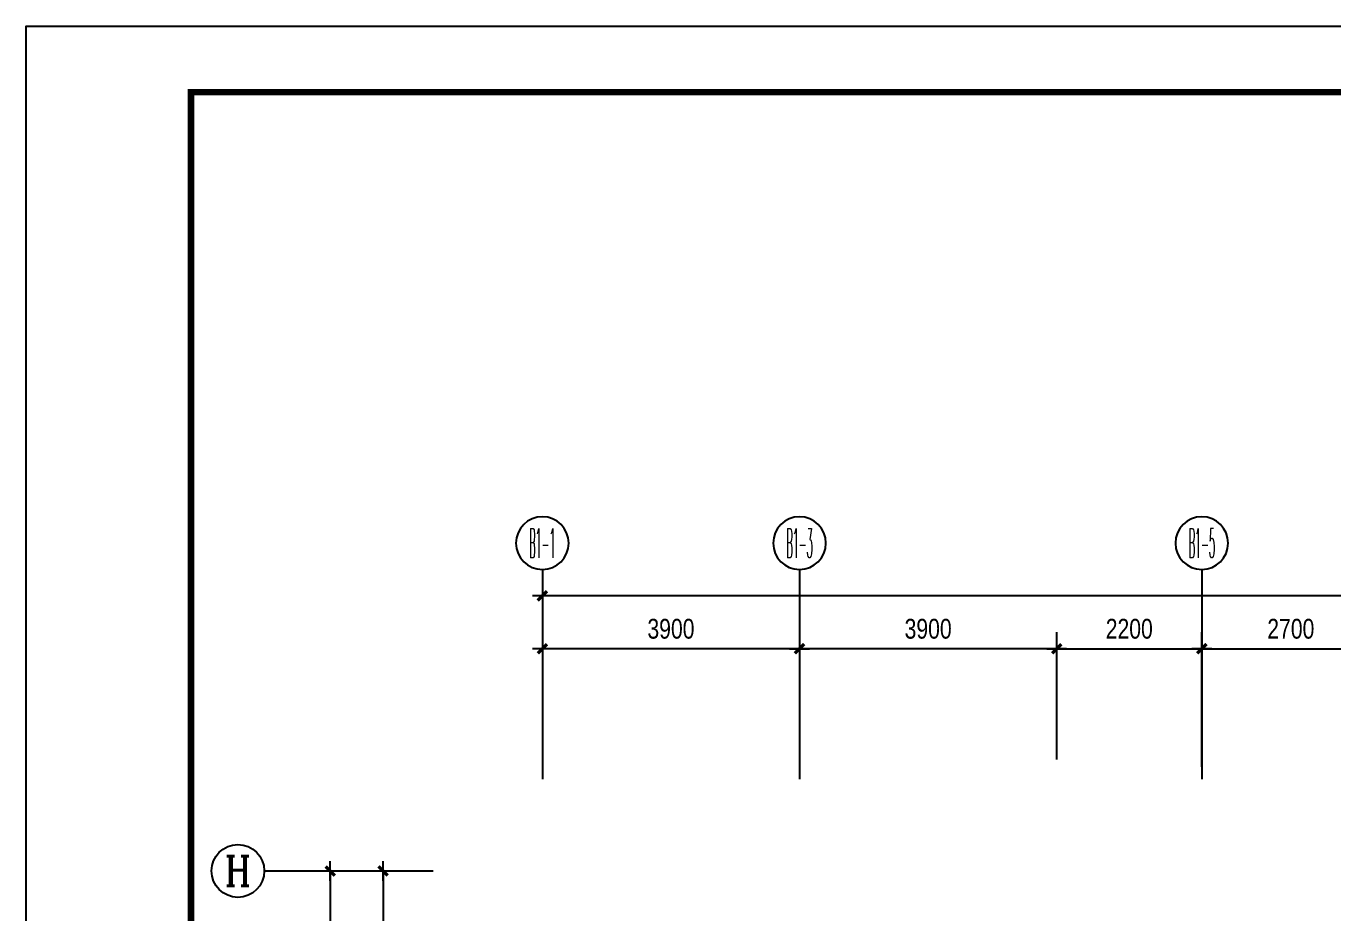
# Model space of a CAD drawing. Extents: x 51239 to 135339, y -206498 to -147098.
# Drawn here: x 51239 to 71069, y -160552 to -147098 of the extents above; entities that cross this region are included whole.
import ezdxf
from ezdxf.enums import TextEntityAlignment as Align

# ---------------------------------------------------------------- set-up
doc = ezdxf.new("R2010")
doc.units = 0
doc.header["$LTSCALE"] = 1000
doc.header["$MEASUREMENT"] = 0
doc.layers.get('0').update_dxf_attribs({"linetype": 'CONTINUOUS'})
doc.layers.get('DEFPOINTS').update_dxf_attribs({"linetype": 'CONTINUOUS'})
for name, color, linetype in [('AXIS', 7, 'CONTINUOUS'), ('AXIS_TEXT', 7, 'CONTINUOUS'), ('TK', 7, 'CONTINUOUS')]:
    doc.layers.add(name, color=color, linetype=linetype)
doc.styles.add('COMPLEX', font='COMPLEX')
doc.styles.add('DIM_FONT', font='wcad.shx', dxfattribs={"width": 0.8})
doc.dimstyles.new('AXIS', dxfattribs={"dimtxt": 300, "dimasz": 1, "dimexe": 250, "dimexo": 300, "dimgap": 150, "dimtad": 1, "dimdec": 0, "dimzin": 0, "dimdsep": 46, "dimtxsty": 'DIM_FONT', "dimblk": '_DIMX', "dimcen": 0.09, "dimdle": 150, "dimse1": 1, "dimse2": 1, "dimclrt": 7, "dimadec": 0, "dimazin": 0, "dimtfac": 1, "dimtdec": 0, "dimtix": 1, "dimtmove": 2, "dimatfit": 3, "dimldrblk": '_DIMX', "dimfxl": 0, "dimtolj": 1, "dimtzin": 0, "dimarcsym": 0})

# ---------------------------------------------------------------- blocks, each defined once
blk = doc.blocks.new('_DIMX')
blk.add_line((-150, 0), (150, 0))
at = {"const_width": 50}
blk.add_lwpolyline([(-70, -70), (70, 70)], dxfattribs=at)
blk = doc.blocks.new('*D36')
at = {"color": 0, "linetype": 'ByBlock'}
for p, q in [((199219, -90165), (199219, -88122)), ((201919, -90036), (201919, -88122)), ((199220, -88372), (201918, -88372))]:
    blk.add_line(p, q, dxfattribs=at)
at = {"layer": 'DEFPOINTS', "color": 0, "linetype": 'ByBlock'}
for p in [(201919, -88372), (201919, -90336), (199219, -90465)]:
    blk.add_point(p, dxfattribs=at)
at = {"color": 0, "linetype": 'ByBlock', "rotation": 180}
blk.add_blockref('_DIMX', (199219, -88372), dxfattribs=at)
at = {"color": 0, "linetype": 'ByBlock'}
blk.add_blockref('_DIMX', (201919, -88372), dxfattribs=at)
at = {"color": 7, "linetype": 'ByBlock', "insert": (200569, -88072), "char_height": 300, "attachment_point": 5, "style": 'DIM_FONT'}
blk.add_mtext('\\A1;2700', dxfattribs=at)
blk = doc.blocks.new('*D35')
at = {"color": 0, "linetype": 'ByBlock'}
blk.add_line((197018, -88372), (193120, -88372), dxfattribs=at)
at = {"layer": 'DEFPOINTS', "color": 0, "linetype": 'ByBlock'}
for p in [(193119, -88372), (193119, -90350), (197019, -90350)]:
    blk.add_point(p, dxfattribs=at)
at = {"color": 0, "linetype": 'ByBlock', "rotation": 180}
blk.add_blockref('_DIMX', (193119, -88372), dxfattribs=at)
at = {"color": 0, "linetype": 'ByBlock'}
blk.add_blockref('_DIMX', (197019, -88372), dxfattribs=at)
at = {"color": 7, "linetype": 'ByBlock', "insert": (195069, -88072), "char_height": 300, "attachment_point": 5, "style": 'DIM_FONT'}
blk.add_mtext('\\A1;3900', dxfattribs=at)
blk = doc.blocks.new('*D34')
at = {"color": 0, "linetype": 'ByBlock'}
for p, q in [((197019, -90050), (197019, -88122)), ((199219, -90165), (199219, -88122)), ((197020, -88372), (199218, -88372))]:
    blk.add_line(p, q, dxfattribs=at)
at = {"layer": 'DEFPOINTS', "color": 0, "linetype": 'ByBlock'}
for p in [(199219, -88372), (197019, -90350), (199219, -90465)]:
    blk.add_point(p, dxfattribs=at)
at = {"color": 0, "linetype": 'ByBlock', "rotation": 180}
blk.add_blockref('_DIMX', (197019, -88372), dxfattribs=at)
at = {"color": 0, "linetype": 'ByBlock'}
blk.add_blockref('_DIMX', (199219, -88372), dxfattribs=at)
at = {"color": 7, "linetype": 'ByBlock', "insert": (198119, -88072), "char_height": 300, "attachment_point": 5, "style": 'DIM_FONT'}
blk.add_mtext('\\A1;2200', dxfattribs=at)
blk = doc.blocks.new('*D16')
at = {"color": 0, "linetype": 'ByBlock'}
blk.add_line((224318, -87572), (189220, -87572), dxfattribs=at)
at = {"layer": 'DEFPOINTS', "color": 0, "linetype": 'ByBlock'}
for p in [(189219, -87572), (189219, -90350), (224319, -90350)]:
    blk.add_point(p, dxfattribs=at)
at = {"color": 0, "linetype": 'ByBlock', "rotation": 180}
blk.add_blockref('_DIMX', (189219, -87572), dxfattribs=at)
at = {"color": 0, "linetype": 'ByBlock'}
blk.add_blockref('_DIMX', (224319, -87572), dxfattribs=at)
at = {"color": 7, "linetype": 'ByBlock', "insert": (206769, -87267), "char_height": 300, "attachment_point": 5, "style": 'DIM_FONT'}
blk.add_mtext('\\A1;35100', dxfattribs=at)
blk = doc.blocks.new('*D32')
at = {"color": 0, "linetype": 'ByBlock'}
blk.add_line((193118, -88372), (189220, -88372), dxfattribs=at)
at = {"layer": 'DEFPOINTS', "color": 0, "linetype": 'ByBlock'}
for p in [(189219, -88372), (189219, -90350), (193119, -90350)]:
    blk.add_point(p, dxfattribs=at)
at = {"color": 0, "linetype": 'ByBlock', "rotation": 180}
blk.add_blockref('_DIMX', (189219, -88372), dxfattribs=at)
at = {"color": 0, "linetype": 'ByBlock'}
blk.add_blockref('_DIMX', (193119, -88372), dxfattribs=at)
at = {"color": 7, "linetype": 'ByBlock', "insert": (191169, -88072), "char_height": 300, "attachment_point": 5, "style": 'DIM_FONT'}
blk.add_mtext('\\A1;3900', dxfattribs=at)
blk = doc.blocks.new('*D19')
at = {"color": 0, "linetype": 'ByBlock'}
blk.add_line((186003, -91742), (186003, -116440), dxfattribs=at)
at = {"layer": 'DEFPOINTS', "color": 0, "linetype": 'ByBlock'}
for p in [(187562, -91741), (186003, -116441), (187562, -116441)]:
    blk.add_point(p, dxfattribs=at)
at = {"color": 0, "linetype": 'ByBlock'}
for p, rotation in [((186003, -91741), 90), ((186003, -116441), 270)]:
    blk.add_blockref('_DIMX', p, dxfattribs=dict(at, rotation=rotation))
at = {"color": 7, "linetype": 'ByBlock', "insert": (185703, -104091), "char_height": 300, "attachment_point": 5, "rotation": 90, "style": 'DIM_FONT'}
blk.add_mtext('\\A1;24700', dxfattribs=at)
blk = doc.blocks.new('*D18')
at = {"color": 0, "linetype": 'ByBlock'}
blk.add_line((186803, -91742), (186803, -94540), dxfattribs=at)
at = {"layer": 'DEFPOINTS', "color": 0, "linetype": 'ByBlock'}
for p in [(187562, -91741), (186803, -94541), (187562, -94541)]:
    blk.add_point(p, dxfattribs=at)
at = {"color": 0, "linetype": 'ByBlock'}
for p, rotation in [((186803, -91741), 90), ((186803, -94541), 270)]:
    blk.add_blockref('_DIMX', p, dxfattribs=dict(at, rotation=rotation))
at = {"color": 7, "linetype": 'ByBlock', "insert": (186503, -93141), "char_height": 300, "attachment_point": 5, "rotation": 90, "style": 'DIM_FONT'}
blk.add_mtext('\\A1;2800', dxfattribs=at)
blk = doc.blocks.new('_AXISO')
blk.add_circle((0, 0), 0.5)
at = {"layer": 'AXIS_TEXT', "style": 'COMPLEX', "width": 1.041667}
blk.add_attdef('A', text='', height=0.56, dxfattribs=at).set_placement((-0.25, -0.28), (0.25, -0.28), align=Align.FIT)

msp = doc.modelspace()

# ---------------------------------------------------------------- linework, layer by layer
at = {"layer": 'AXIS'}
for p, q in [((59066.7, -155333.1), (59066.7, -158510.6)), ((62966.7, -155333.1), (62966.7, -158510.6)), ((69066.7, -155333.1), (69066.7, -158510.6)), ((54850.5, -159901.7), (57409.8, -159901.7))]:
    msp.add_line(p, q, dxfattribs=at)
at = {"layer": 'TK'}
msp.add_lwpolyline([(51238.8, -206498.3), (51238.8, -147098.3), (135338.8, -147098.3), (135338.8, -206498.3)], close=True, dxfattribs=at)
at = {"layer": 'TK', "const_width": 100}
msp.add_lwpolyline([(53738.8, -205498.3), (134338.8, -205498.3), (134338.8, -148098.3), (53738.8, -148098.3)], close=True, dxfattribs=at)

# ---------------------------------------------------------------- block references
at = {"layer": 'AXIS'}
ref = msp.add_blockref('_AXISO', (59066.7, -154933.1), dxfattribs=dict(at, xscale=-800, yscale=800, zscale=800, rotation=180))
ref.add_attrib('A', 'B1-1', dxfattribs={"layer": 'AXIS_TEXT', "height": 448, "style": 'COMPLEX', "width": 0.260417}).set_placement((58866.7, -155157.1), (59266.7, -155157.1), align=Align.FIT)
ref = msp.add_blockref('_AXISO', (62966.7, -154933.1), dxfattribs=dict(at, xscale=-800, yscale=800, zscale=800, rotation=180))
ref.add_attrib('A', 'B1-3', dxfattribs={"layer": 'AXIS_TEXT', "height": 448, "style": 'COMPLEX', "width": 0.243506}).set_placement((62766.7, -155157.1), (63166.7, -155157.1), align=Align.FIT)
ref = msp.add_blockref('_AXISO', (69066.7, -154933.1), dxfattribs=dict(at, xscale=-800, yscale=800, zscale=800, rotation=180))
ref.add_attrib('A', 'B1-5', dxfattribs={"layer": 'AXIS_TEXT', "height": 448, "style": 'COMPLEX', "width": 0.243506}).set_placement((68866.7, -155157.1), (69266.7, -155157.1), align=Align.FIT)
ref = msp.add_blockref('_AXISO', (54450.5, -159901.7), dxfattribs=dict(at, xscale=800, yscale=800, zscale=800))
ref.add_attrib('A', 'H', dxfattribs={"layer": 'AXIS_TEXT', "height": 448, "style": 'COMPLEX', "width": 0.9375}).set_placement((54250.5, -160125.7), (54650.5, -160125.7), align=Align.FIT)

# ---------------------------------------------------------------- dimensions: what is measured, and where the dimension line sits
for p1, p2, distance, picture, middle in [((94166.7, -158510.6), (59066.7, -158510.6), -2777.5, '*D16', (76616.7, -155427.6)), ((57409.8, -159901.7), (57409.8, -184601.7), -1559.4, '*D19', (55550.5, -172251.7)), ((57409.8, -159901.7), (57409.8, -162701.6), -759.4, '*D18', (56350.5, -161301.6))]:
    dim = msp.add_aligned_dim(p1=p1, p2=p2, distance=distance, dimstyle='AXIS', dxfattribs=at)
    dim.commit()
    dim.dimension.update_dxf_attribs({"geometry": picture, "text_midpoint": middle, "insert": (-130152.2, -68161)})
for base, p1, p2, picture, middle in [((59066.7, -156533.1), (62966.7, -158510.6), (59066.7, -158510.6), '*D32', (61016.7, -156233.1)), ((62966.7, -156533.1), (66866.7, -158510.6), (62966.7, -158510.6), '*D35', (64916.7, -156233.1))]:
    dim = msp.add_linear_dim(base=base, p1=p1, p2=p2, angle=180, dimstyle='AXIS', override={"dimse1": 1}, dxfattribs=at)
    dim.commit()
    dim.dimension.update_dxf_attribs({"geometry": picture, "text_midpoint": middle, "insert": (-130152.2, -68161)})
for base, p1, p2, picture, middle in [((69066.7, -156533.1), (66866.7, -158510.6), (69066.7, -158625.7), '*D34', (67966.7, -156233.1)), ((71766.7, -156533.1), (69066.7, -158625.7), (71766.7, -158497.3), '*D36', (70416.7, -156233.1))]:
    dim = msp.add_linear_dim(base=base, p1=p1, p2=p2, dimstyle='AXIS', override={"dimsah": 1, "dimse1": 0, "dimse2": 0}, dxfattribs=at)
    dim.commit()
    dim.dimension.update_dxf_attribs({"geometry": picture, "text_midpoint": middle, "insert": (-130152.2, -68161)})

doc.saveas('drawing.dxf')
